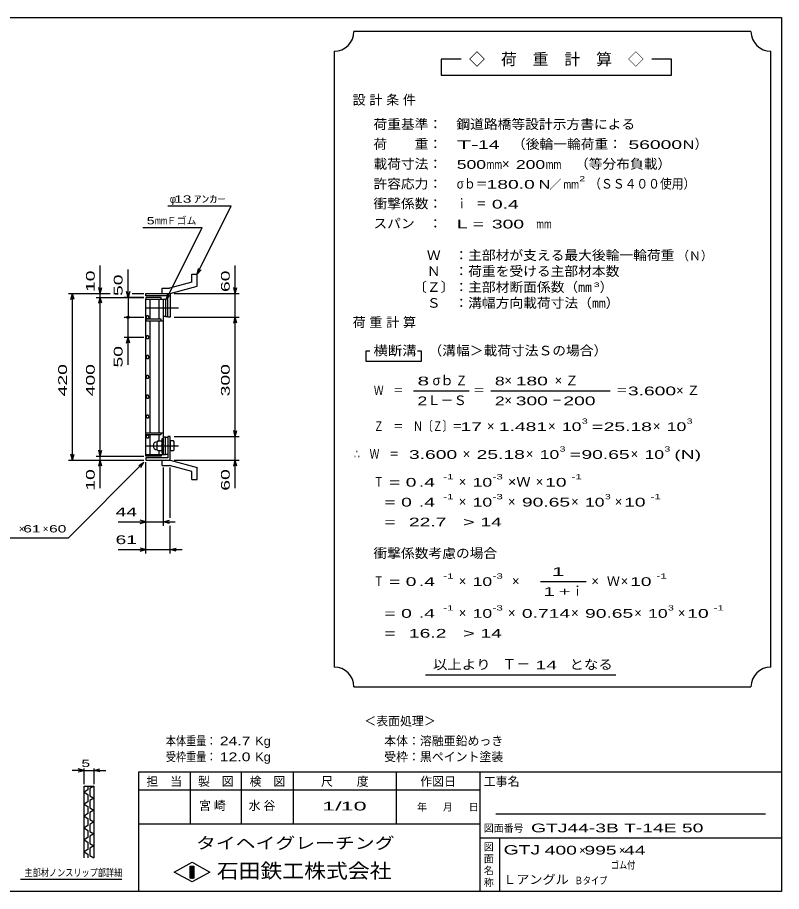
# Model space of a CAD drawing. Units: millimetres, scale not verified. Extents: x -1820 to 1731, y -1282 to 1054.
# Drawn here: x -194 to 1731, y -1146 to 1054 of the extents above; entities that cross this region are included whole.
import ezdxf
from ezdxf.enums import TextEntityAlignment as Align

# ---------------------------------------------------------------- set-up
doc = ezdxf.new("R2010")
doc.units = ezdxf.units.MM
doc.header["$LTSCALE"] = 10
doc.linetypes.add('CHAIN', pattern=[18.5, 12, -1.5, 3.5, -1.5])
for name, color, linetype, lineweight in [('0_2', 150, 'Continuous', 25), ('16', 3, 'Continuous', 25), ('19', 6, 'Continuous', 25), ('22', 4, 'Continuous', 25), ('24', 2, 'Continuous', 25), ('32', 4, 'Continuous', 25)]:
    doc.layers.add(name, color=color, linetype=linetype, lineweight=lineweight)
doc.styles.add('ベクトル', font='')
doc.styles.get('ベクトル').set_extended_font_data('ベクトル')

msp = doc.modelspace()

# ---------------------------------------------------------------- linework, layer by layer
at = {"layer": '0_2'}
for p, q in [((-1729, 1053.5), (1731, 1053.5)), ((1731, 1053.5), (1731, -1146.5)), ((1731, -846.5), (111, -846.5)), ((111, -846.5), (111, -1146.5)), ((241, -846.5), (241, -976.5)), ((371, -976.5), (371, -846.5)), ((501, -846.5), (501, -976.5)), ((761, -976.5), (761, -846.5)), ((971, -846.5), (971, -1146.5)), ((971, -891.5), (111, -891.5)), ((1691, -951.5), (1011, -951.5)), ((111, -976.5), (971, -976.5)), ((971, -1011.5), (1731, -1011.5)), ((1021, -1146.5), (1021, -1011.5)), ((201, -1097.5), (246, -1072.5)), ((246, -1072.5), (291, -1097.5)), ((246, -1122.5), (201, -1097.5)), ((241, -1082.5), (251, -1082.5)), ((241, -1112.5), (241, -1082.5)), ((241, -1082.5), (243, -1082.5)), ((243, -1082.5), (243, -1112.5)), ((245, -1112.5), (245, -1082.5)), ((245, -1082.5), (247, -1082.5)), ((291, -1097.5), (246, -1122.5)), ((247, -1082.5), (247, -1112.5)), ((249, -1112.5), (249, -1082.5)), ((249, -1082.5), (251, -1082.5)), ((251, -1082.5), (251, -1112.5)), ((251, -1082.5), (251, -1112.5)), ((251, -1112.5), (241, -1112.5)), ((243, -1112.5), (245, -1112.5)), ((247, -1112.5), (249, -1112.5)), ((1731, -1146.5), (-1729, -1146.5))]:
    msp.add_line(p, q, dxfattribs=at)
at = {"layer": '16'}
for p, q in [((129.3, -46.5), (129.3, 344.5)), ((129.3, 344.5), (130, 344.5)), ((168, 349), (130, 349)), ((130, 349), (130, 344.5)), ((130, 344.5), (168, 344.5)), ((130, -46.5), (130, 344.5)), ((130, 344.5), (174, 344.5)), ((140.5, 294.5), (140.5, 344.5)), ((163.5, 294.5), (163.5, 344.5)), ((168, 344.5), (168, 349)), ((174, -46.5), (174, 344.5)), ((174, 344.5), (179, 344.5)), ((179, 344.5), (179, 300.5)), ((185, 344.5), (179, 344.5)), ((185, 300.5), (185, 344.5)), ((131.98, 302.45), (130, 298.97)), ((130, 298.97), (132.02, 295.52)), ((130, 294.5), (130, 290)), ((168, 294.5), (130, 294.5)), ((130, 290), (174, 290)), ((135.98, 302.48), (131.98, 302.45)), ((132.02, 295.52), (136.02, 295.55)), ((138, 299), (135.98, 302.48)), ((136.02, 295.55), (138, 299.03)), ((140.5, 8), (140.5, 290)), ((163.5, 8), (163.5, 290)), ((168, 290), (168, 294.5)), ((179, 300.5), (174, 300.5)), ((179, 300.5), (185, 300.5)), ((131.98, 252.45), (130, 248.97)), ((130, 248.97), (132.02, 245.52)), ((135.98, 252.48), (131.98, 252.45)), ((132.02, 245.52), (136.02, 245.55)), ((138, 249), (135.98, 252.48)), ((136.02, 245.55), (138, 249.03)), ((131.98, 202.45), (130, 198.97)), ((130, 198.97), (132.02, 195.52)), ((135.98, 202.48), (131.98, 202.45)), ((138, 199), (135.98, 202.48)), ((136.02, 195.55), (138, 199.03)), ((132.02, 195.52), (136.02, 195.55)), ((131.98, 152.45), (130, 148.97)), ((130, 148.97), (132.02, 145.52)), ((135.98, 152.48), (131.98, 152.45)), ((132.02, 145.52), (136.02, 145.55)), ((138, 149), (135.98, 152.48)), ((136.02, 145.55), (138, 149.03)), ((131.98, 102.45), (130, 98.97)), ((130, 98.97), (132.02, 95.52)), ((135.98, 102.48), (131.98, 102.45)), ((132.02, 95.52), (136.02, 95.55)), ((138, 99), (135.98, 102.48)), ((136.02, 95.55), (138, 99.03)), ((131.98, 52.45), (130, 48.97)), ((130, 48.97), (132.02, 45.52)), ((135.98, 52.48), (131.98, 52.45)), ((132.02, 45.52), (136.02, 45.55)), ((138, 49), (135.98, 52.48)), ((136.02, 45.55), (138, 49.03)), ((130, 3.5), (130, 8)), ((130, 8), (174, 8)), ((130, 3.5), (168, 3.5)), ((131.98, 2.45), (130, -1.03)), ((135.98, 2.48), (131.98, 2.45)), ((138, -1), (135.98, 2.48)), ((140.5, -46.5), (140.5, 3.5)), ((163.5, -11.5), (163.5, 3.5)), ((168, 3.5), (168, 8)), ((130, -1.03), (132.02, -4.48)), ((132.02, -4.48), (136.02, -4.45)), ((136.02, -4.45), (138, -0.97)), ((160, -12.5), (158, -14.5)), ((158, -34.5), (158, -14.5)), ((160, -12.5), (169, -12.5)), ((171, -14.5), (169, -12.5)), ((171, -43), (171, -6)), ((171, -6), (174, -6)), ((179, -2.5), (174, -2.5)), ((174, -43), (174, -6)), ((179, -46.5), (179, -2.5)), ((179, -2.5), (185, -2.5)), ((185, -2.5), (185, -46.5)), ((160, -24.5), (158, -22.5)), ((160, -24.5), (158, -26.5)), ((158, -34.5), (160, -36.5)), ((160, -24.5), (169, -24.5)), ((160, -36.5), (169, -36.5)), ((163.5, -46.5), (163.5, -37.5)), ((169, -24.5), (171, -22.5)), ((171, -26.5), (169, -24.5)), ((169, -36.5), (171, -34.5)), ((171, -43), (174, -43)), ((129.3, -46.5), (130, -46.5)), ((130, -46.5), (168, -46.5)), ((130, -51), (130, -46.5)), ((130, -46.5), (174, -46.5)), ((168, -51), (130, -51)), ((168, -46.5), (168, -51)), ((174, -46.5), (179, -46.5)), ((185, -46.5), (179, -46.5))]:
    msp.add_line(p, q, dxfattribs=at)
at = {"layer": '16', "linetype": 'CHAIN'}
for p, q in [((131, 322.5), (212, 322.5)), ((131, -24.5), (212, -24.5))]:
    msp.add_line(p, q, dxfattribs=at)
at = {"layer": '16'}
msp.add_arc((158, -24.5), 10, 90, 270, dxfattribs=at)
at = {"layer": '19'}
for p, q in [((245.61, 407.12), (258.61, 407.12)), ((245.61, 387.1), (245.61, 407.12)), ((258.61, 377.12), (258.61, 407.12)), ((245.61, 387.1), (189.28, 372.01)), ((191, 359), (258.61, 377.12)), ((130, 353), (130, 359)), ((130, 359), (191, 359)), ((185, 353), (130, 353)), ((170.99, 372.01), (189.28, 372.01)), ((170.99, 359.01), (170.99, 372.01)), ((171, 359), (191, 359)), ((185, 299), (185, 353)), ((191, 359), (191, 299)), ((191, 299), (185, 299)), ((191, -1), (185, -1)), ((185, -1), (185, -55)), ((191, -61), (191, -1)), ((199, -12.5), (191, -12.5)), ((191, -12.5), (191, -36.5)), ((201, -14.5), (199, -12.5)), ((201, -34.5), (201, -14.5)), ((191, -24.5), (199, -24.5)), ((191, -36.5), (199, -36.5)), ((201, -22.5), (199, -24.5)), ((199, -24.5), (201, -26.5)), ((199, -36.5), (201, -34.5)), ((130, -55), (130, -61)), ((185, -55), (130, -55)), ((130, -61), (191, -61)), ((170.99, -74.01), (170.99, -61.01)), ((171, -61), (191, -61)), ((191, -61), (258.61, -79.12)), ((170.99, -74.01), (189.28, -74.01)), ((245.61, -89.1), (189.28, -74.01)), ((258.61, -109.12), (258.61, -79.12)), ((245.61, -109.12), (245.61, -89.1)), ((245.61, -109.12), (258.61, -109.12))]:
    msp.add_line(p, q, dxfattribs=at)
at = {"layer": '22'}
for p, q in [((185, 579), (345, 579)), ((259, 407), (345, 579)), ((122, 524.5), (272, 524.5)), ((182, 344.5), (272, 524.5)), ((15, 359), (15, 429)), ((85, 349), (85, 419)), ((259, 407), (262, 421.6)), ((259, 407), (269, 418)), ((355, 359), (355, 429)), ((15, 359), (11, 374)), ((15, 359), (19, 374)), ((355, 359), (351, 374)), ((355, 359), (359, 374)), ((-65, 359), (40, 359)), ((-59, 344), (-55, 359)), ((-51, 344), (-55, 359)), ((-55, -61), (-55, 359)), ((5, 359), (40, 359)), ((15, 349), (15, 359)), ((85, 349), (81, 364)), ((89, 364), (85, 349)), ((95, 359), (125, 359)), ((95, 359), (125, 359)), ((182, 344.5), (185, 359.1)), ((182, 344.5), (192, 355.5)), ((201, 359), (365, 359)), ((355, 299), (355, 359)), ((5, 349), (125, 349)), ((11, 334), (15, 349)), ((19, 334), (15, 349)), ((15, -51), (15, 349)), ((125, 349), (75, 349)), ((85, 349), (85, 299)), ((75, 299), (125, 299)), ((85, 249), (85, 299)), ((201, 299), (365, 299)), ((351, 284), (355, 299)), ((359, 284), (355, 299)), ((355, -1), (355, 299)), ((75, 249), (125, 249)), ((81, 234), (85, 249)), ((89, 234), (85, 249)), ((85, 179), (85, 249)), ((355, -1), (351, 14)), ((355, -1), (359, 14)), ((201, -1), (365, -1)), ((355, -61), (355, -1)), ((15, -51), (11, -36)), ((15, -51), (19, -36)), ((-65, -61), (125, -61)), ((-65, -256), (125, -66)), ((-55, -61), (-59, -46)), ((-55, -61), (-51, -46)), ((5, -51), (125, -51)), ((5, -61), (125, -61)), ((11, -76), (15, -61)), ((15, -61), (15, -51)), ((19, -76), (15, -61)), ((15, -131), (15, -61)), ((112, -74), (125, -66)), ((117, -79), (125, -66)), ((130, -226), (130, -66)), ((130, -296), (130, -66)), ((201, -61), (365, -61)), ((351, -76), (355, -61)), ((359, -76), (355, -61)), ((355, -131), (355, -61)), ((174, -226), (174, -79)), ((191, -206), (191, -79)), ((60, -216), (130, -216)), ((130, -216), (115, -212)), ((115, -220), (130, -216)), ((130, -216), (174, -216)), ((174, -216), (189, -212)), ((189, -220), (174, -216)), ((174, -216), (204, -216)), ((191, -296), (191, -226)), ((-265, -256), (-65, -256)), ((60, -286), (130, -286)), ((130, -286), (115, -282)), ((115, -290), (130, -286)), ((130, -286), (191, -286)), ((191, -286), (206, -282)), ((206, -290), (191, -286)), ((191, -286), (221, -286))]:
    msp.add_line(p, q, dxfattribs=at)
msp.add_circle((85, 299), 3, dxfattribs=at)
at = {"layer": '24', "color": 4}
for p, q in [((1654, 1018.5), (654, 1018.5)), ((604, 968.5), (604, -581.5)), ((1704, -581.5), (1704, 968.5)), ((924, 948.5), (874, 948.5)), ((874, 948.5), (874, 908.5)), ((1454, 948.5), (1404, 948.5)), ((1454, 908.5), (1454, 948.5)), ((874, 908.5), (1454, 908.5)), ((694, 213.5), (684, 213.5)), ((684, 213.5), (684, 188.5)), ((824, 213.5), (814, 213.5)), ((824, 188.5), (824, 213.5)), ((684, 188.5), (824, 188.5)), ((804, 113.5), (944, 113.5)), ((999, 113.5), (1299, 113.5)), ((1124, -366.5), (1239, -366.5)), ((834, -601.5), (1314, -601.5)), ((654, -631.5), (1654, -631.5))]:
    msp.add_line(p, q, dxfattribs=at)
for centre, start, end in [((604, 1018.5), 270, 0), ((1704, 1018.5), 180, 270), ((604, -631.5), 0, 90), ((1704, -631.5), 90, 180)]:
    msp.add_arc(centre, 50, start, end, dxfattribs=at)
at = {"layer": '32'}
for p, q in [((-26, -841.5), (-56, -841.5)), ((-26, -841.5), (-41, -837.5)), ((-41, -845.5), (-26, -841.5)), ((-26, -876.5), (-26, -836.5)), ((-26, -841.5), (-1, -841.5)), ((-1, -836.5), (-1, -876.5)), ((-1, -841.5), (14, -837.5)), ((14, -845.5), (-1, -841.5)), ((-1, -841.5), (29, -841.5)), ((-26, -881.5), (-1, -881.5)), ((-26, -1061.5), (-26, -881.5)), ((-16, -890.5), (-26, -896.5)), ((-26, -896.5), (-16, -902.5)), ((-16, -881.5), (-16, -890.5)), ((-1, -881.5), (-11, -887.5)), ((-11, -887.5), (-11, -905.5)), ((-1, -881.5), (-1, -1061.5)), ((-16, -920.5), (-26, -926.5)), ((-16, -902.5), (-16, -920.5)), ((-11, -905.5), (-1, -911.5)), ((-1, -911.5), (-11, -917.5)), ((-11, -917.5), (-11, -935.5)), ((-26, -926.5), (-16, -932.5)), ((-16, -932.5), (-16, -950.5)), ((-11, -935.5), (-1, -941.5)), ((-1, -941.5), (-11, -947.5)), ((-16, -950.5), (-26, -956.5)), ((-26, -956.5), (-16, -962.5)), ((-16, -962.5), (-16, -980.5)), ((-11, -947.5), (-11, -965.5)), ((-11, -965.5), (-1, -971.5)), ((-16, -980.5), (-26, -986.5)), ((-26, -986.5), (-16, -992.5)), ((-1, -971.5), (-11, -977.5)), ((-11, -977.5), (-11, -995.5)), ((-16, -1010.5), (-26, -1016.5)), ((-16, -992.5), (-16, -1010.5)), ((-11, -995.5), (-1, -1001.5)), ((-1, -1001.5), (-11, -1007.5)), ((-11, -1007.5), (-11, -1025.5)), ((-26, -1016.5), (-16, -1022.5)), ((-16, -1022.5), (-16, -1040.5)), ((-11, -1025.5), (-1, -1031.5)), ((-1, -1031.5), (-11, -1037.5)), ((-16, -1040.5), (-26, -1046.5)), ((-26, -1046.5), (-16, -1052.5)), ((-16, -1052.5), (-16, -1061.5)), ((-11, -1037.5), (-11, -1055.5)), ((-11, -1055.5), (-1, -1061.5)), ((69, -1116.5), (-186, -1116.5))]:
    msp.add_line(p, q, dxfattribs=at)

# ---------------------------------------------------------------- texts
at = {"layer": '0_2', "style": 'ベクトル'}
for s, height, p in [('担\u3000当', 21.99, (131, -869.5)), ('製\u3000図', 21.99, (261, -869.5)), ('検\u3000図', 21.99, (391, -869.5)), ('尺\u3000\u3000度', 21.99, (571, -869.5)), ('作図日', 21.99, (821, -869.5)), ('工事名', 21.99, (981, -869.5)), ('年', 18.33, (813, -934)), ('月', 18.33, (878, -934)), ('日', 18.33, (943, -934)), ('図面番号', 18.33, (981, -987)), ('図', 18.33, (981, -1034)), ('面', 18.33, (981, -1064)), ('名', 18.33, (981, -1094)), ('称', 18.33, (981, -1124))]:
    msp.add_text(s, height=height, dxfattribs=at).set_placement(p, align=Align.MIDDLE_LEFT)
at = {"layer": '0_2', "color": 222, "style": 'ベクトル'}
for s, height, width, p in [('タイヘイグレーチング', 29.33, 1.25, (256, -1024.5)), ('石田鉄工株式会社', 36.66, 1.1, (308.5, -1094.5))]:
    msp.add_text(s, height=height, dxfattribs=dict(at, width=width)).set_placement(p, align=Align.MIDDLE_LEFT)
at = {"layer": '22', "color": 2, "style": 'ベクトル'}
for s, height, p in [('φ', 18.33, (190, 596.5)), ('Ｆゴム', 18.33, (182, 542)), ('×', 18.33, (-190, -233.5)), ('×', 18.33, (-130, -233.5)), ('＜表面処理＞', 21.99, (680, -717.5)), ('本体：', 21.99, (730, -767.5)), ('溶融亜鉛めっき', 21.99, (820, -767.5)), ('受枠：', 21.99, (730, -807.5)), ('黒ペイント塗装', 21.99, (820, -807.5)), ('×', 21.99, (1221, -1042.5)), ('×', 21.99, (1321, -1042.5))]:
    msp.add_text(s, height=height, dxfattribs=at).set_placement(p, align=Align.MIDDLE_LEFT)
for s, height, width, p in [(' 13 ', 18.33, 1.6, (190, 596.5)), ('ｱﾝｶｰ', 18.33, 1.6, (250, 596.5)), ('5', 18.33, 1.45, (132, 542)), ('mm', 18.33, 0.75, (152, 542)), (' 44 ', 21.99, 1.65, (40, -191)), (' 61 ', 18.33, 1.6, (-190, -233.5)), (' 60 ', 18.33, 1.6, (-125, -233.5)), (' 61 ', 21.99, 1.65, (40, -261)), ('本体重量：', 21.99, 0.85, (180, -767.5)), (' 24.7', 21.99, 1.35, (305, -767.5)), ('Kg', 21.99, 1.1, (405, -767.5)), ('受枠重量：', 21.99, 0.85, (180, -807.5)), (' 12.0', 21.99, 1.35, (305, -807.5)), ('Kg', 21.99, 1.1, (405, -807.5)), ('1/', 21.99, 2, (574, -931.5)), (' 10 ', 21.99, 2, (604, -931.5)), ('GTJ44-3B T-14E 50                    ', 21.99, 1.65, (1100, -986.5)), ('GTJ', 23.46, 1.55, (1031, -1041.5)), (' 400 ', 21.99, 1.65, (1121, -1042.5)), (' 995 ', 21.99, 1.65, (1221, -1042.5)), (' 44 ', 21.99, 1.65, (1321, -1042.5)), ('ゴム付', 18.33, 0.8, (1301, -1080)), ('Ｌアングル', 21.99, 1.1, (1030, -1116.5)), ('Ｂタイプ', 18.33, 0.8, (1210, -1119))]:
    msp.add_text(s, height=height, dxfattribs=dict(at, width=width)).set_placement(p, align=Align.MIDDLE_LEFT)
at = {"layer": '22', "color": 2, "style": 'ベクトル', "width": 1.65}
for s, p in [(' 10 ', (-10, 349)), (' 50 ', (60, 339)), (' 60 ', (330, 349)), (' 50 ', (60, 159)), (' 420 ', (-80, 86.5)), (' 400 ', (-10, 86.5)), (' 300 ', (330, 86.5)), (' 10 ', (-10, -151)), (' 60 ', (330, -151))]:
    msp.add_text(s, height=21.99, rotation=90, dxfattribs=at).set_placement(p, align=Align.MIDDLE_LEFT)
at = {"layer": '22', "color": 2, "char_height": 21.99, "attachment_point": 4, "style": 'ベクトル'}
for s, insert in [('\\T1.25;宮崎\u3000', (263.5, -931.5)), ('\\T1.25;水谷\u3000', (388.5, -931.5))]:
    msp.add_mtext(s, dxfattribs=dict(at, insert=insert))
at = {"layer": '24', "style": 'ベクトル'}
for s, height, p in [('◇\u3000荷\u3000重\u3000計\u3000算\u3000◇', 29.33, (944, 948.5)), ('）', 24.19, (1512, 735)), ('×', 24.19, (1027, 685)), ('／', 21.99, (1146.5, 633.5)), ('（Ｎ）', 21.99, (1468, 453.5)), ('）', 24.19, (1273, 375)), ('σｂ', 24.19, (852, 140)), ('×', 24.19, (1033, 140)), ('Ｌ－Ｓ', 24.19, (839, 90)), ('×', 24.19, (1033, 90)), ('×', 24.19, (989, 25)), ('×', 24.19, (1143, 25)), ('×', 24.19, (1407, 25)), ('×', 24.19, (928, -45)), ('×', 24.19, (1087, -45)), ('×', 24.19, (1351, -45)), ('×', 24.19, (918, -115)), ('×', 24.19, (1112, -115)), ('×', 24.19, (918, -165)), ('×', 24.19, (1042, -165)), ('×', 24.19, (1201, -165)), ('×', 24.19, (1311, -165)), ('×', 24.19, (918, -365)), ('×', 24.19, (1052, -365)), ('×', 24.19, (1252, -365)), ('Ｗ', 24.19, (1291, -365)), ('×', 24.19, (1326, -365)), ('ｉ', 24.19, (1200.5, -390)), ('×', 24.19, (918, -445)), ('×', 24.19, (1042, -445)), ('×', 24.19, (1201, -445)), ('×', 24.19, (1360, -445)), ('×', 24.19, (1470, -445)), ('Ｔ－', 25.66, (1028, -574))]:
    msp.add_text(s, height=height, dxfattribs=at).set_placement(p, align=Align.MIDDLE_LEFT)
for s, height, width, p in [('荷重基準：\u3000', 24.19, 1.05, (703, 785)), ('鋼道路橋等設計示方書による', 24.19, 1.05, (912, 785)), ('荷\u3000\u3000重：\u3000', 24.19, 1.05, (703, 735)), ('（後輪一輪荷重：', 24.19, 1.05, (1052, 735)), ('T-', 21.99, 2, (913, 733.5)), (' 14 ', 21.99, 1.65, (953, 733.5)), (' 56000', 21.99, 1.65, (1332, 733.5)), ('N', 21.99, 1.4, (1482, 733.5)), ('載荷寸法：\u3000', 24.19, 1.05, (703, 685)), ('500', 21.99, 1.5, (913, 683.5)), ('mm', 21.99, 0.8, (988, 683.5)), ('200', 21.99, 1.5, (1062, 683.5)), ('mm', 21.99, 0.8, (1137, 683.5)), ('\u3000（等分布負載）', 24.19, 1.05, (1176, 685)), ('許容応力：\u3000', 24.19, 1.05, (703, 635)), ('σｂ＝', 24.19, 0.9, (913, 635)), ('180.0', 21.99, 1.65, (988, 633.5)), ('N', 21.99, 1.4, (1119, 633.5)), ('mm', 21.99, 0.8, (1181.5, 633.5)), ('2', 13.2, 1.5, (1221.5, 647.5)), ('（ＳＳ４００使用）', 24.19, 0.9, (1246.5, 635)), ('衝撃係数：\u3000', 24.19, 1.05, (703, 585)), ('ｉ\u3000＝', 24.19, 0.75, (913, 585)), (' 0.4', 21.99, 1.65, (988, 583.5)), ('スパン\u3000：\u3000', 24.19, 1.05, (703, 535)), ('L =', 21.99, 1.65, (913, 533.5)), (' 300 ', 21.99, 1.65, (988, 533.5)), ('mm', 21.99, 0.8, (1113, 533.5)), ('\u3000Ｗ\u3000：主部材が支える最大後輪一輪荷重', 24.19, 1.05, (803, 455)), ('\u3000Ｎ\u3000：荷重を受ける主部材本数', 24.19, 1.05, (803, 415)), ('〔Ｚ〕：主部材断面係数（㎜', 24.19, 1.05, (803, 375)), ('3', 11, 1.8, (1258, 381)), ('\u3000Ｓ\u3000：溝幅方向載荷寸法（㎜）', 24.19, 1.05, (803, 335)), ('横断溝', 24.19, 1.1, (703, 215)), ('\u3000（溝幅＞載荷寸法Ｓの場合）', 24.19, 1.05, (807, 215)), ('8', 21.99, 1.8, (814, 138.5)), ('Ｚ', 24.19, 0.9, (910, 140)), ('8', 21.99, 1.5, (1009, 138.5)), (' 180 ', 21.99, 1.65, (1048, 138.5)), ('Ｗ\u3000＝', 24.19, 0.75, (704, 115)), ('＝', 24.19, 0.9, (954, 115)), ('＝', 24.19, 0.9, (1314, 115)), ('3.600', 21.99, 1.65, (1344, 113.5)), ('2', 21.99, 1.5, (814, 88.5)), ('2', 21.99, 1.5, (1009, 88.5)), (' 300 ', 21.99, 1.65, (1048, 88.5)), ('－', 24.19, 0.75, (1153, 90)), (' 200 ', 21.99, 1.65, (1168, 88.5)), ('3', 13.2, 1.5, (1228, 37.5)), ('3', 13.2, 1.5, (1492, 37.5)), ('Ｚ\u3000＝\u3000Ｎ〔Ｚ〕＝', 24.19, 0.75, (704, 25)), (' 17 ', 21.99, 1.65, (909, 23.5)), ('1.481', 21.99, 1.65, (1019, 23.5)), ('10', 21.99, 1.5, (1178, 23.5)), ('=', 21.99, 1.7, (1253, 23.5)), ('25.18', 21.99, 1.65, (1283, 23.5)), ('10', 21.99, 1.5, (1442, 23.5)), ('∴\u3000Ｗ\u3000＝', 24.19, 0.75, (654, -45)), (' 3.600', 21.99, 1.65, (779, -46.5)), ('25.18', 21.99, 1.65, (963, -46.5)), ('10', 21.99, 1.5, (1122, -46.5)), ('3', 13.2, 1.5, (1172, -32.5)), ('=', 21.99, 1.7, (1197, -46.5)), ('90.65', 21.99, 1.65, (1227, -46.5)), ('10', 21.99, 1.5, (1386, -46.5)), ('3', 13.2, 1.5, (1436, -32.5)), ('(N)', 21.99, 1.65, (1461, -46.5)), ('Ｔ', 24.19, 0.75, (704, -115)), (' = 0', 21.99, 1.65, (729, -116.5)), (' .4 ', 21.99, 1.65, (804, -116.5)), ('-1', 13.2, 1.65, (879, -102.5)), ('10', 21.99, 1.5, (953, -116.5)), ('-3', 13.2, 1.65, (1003, -102.5)), ('×Ｗ', 24.19, 1.1, (1042, -115)), (' 10 ', 21.99, 1.65, (1122, -116.5)), ('-1', 13.2, 1.65, (1202, -102.5)), ('-1', 13.2, 1.65, (879, -152.5)), ('-3', 13.2, 1.65, (1003, -152.5)), ('3', 13.2, 1.5, (1286, -152.5)), ('-1', 13.2, 1.65, (1401, -152.5)), ('  = 0', 21.99, 1.65, (704, -166.5)), (' .4 ', 21.99, 1.65, (804, -166.5)), ('10', 21.99, 1.5, (953, -166.5)), ('90.65', 21.99, 1.65, (1077, -166.5)), ('10', 21.99, 1.5, (1236, -166.5)), (' 10 ', 21.99, 1.65, (1321, -166.5)), ('  =', 21.99, 1.65, (704, -216.5)), (' 22.7', 21.99, 1.65, (779, -216.5)), ('>', 21.99, 1.7, (929, -216.5)), (' 14 ', 21.99, 1.65, (959, -216.5)), ('衝撃係数考慮の場合', 24.19, 1.05, (703, -295)), ('-1', 13.2, 1.65, (879, -352.5)), ('-3', 13.2, 1.65, (1003, -352.5)), ('-1', 13.2, 1.65, (1416, -352.5)), ('Ｔ', 24.19, 0.75, (704, -365)), (' = 0', 21.99, 1.65, (729, -366.5)), (' .4 ', 21.99, 1.65, (804, -366.5)), ('10', 21.99, 1.5, (953, -366.5)), (' 10 ', 21.99, 1.65, (1336, -366.5)), ('  = 0', 21.99, 1.65, (704, -446.5)), (' .4 ', 21.99, 1.65, (804, -446.5)), ('-1', 13.2, 1.65, (879, -432.5)), ('10', 21.99, 1.5, (953, -446.5)), ('-3', 13.2, 1.65, (1003, -432.5)), ('0.714', 21.99, 1.65, (1077, -446.5)), ('90.65', 21.99, 1.65, (1236, -446.5)), ('10', 21.99, 1.5, (1395, -446.5)), ('3', 13.2, 1.5, (1445, -432.5)), (' 10 ', 21.99, 1.65, (1480, -446.5)), ('-1', 13.2, 1.65, (1560, -432.5)), ('  =', 21.99, 1.65, (704, -496.5)), (' 16.2', 21.99, 1.65, (779, -496.5)), ('>', 21.99, 1.7, (929, -496.5)), (' 14 ', 21.99, 1.65, (959, -496.5)), ('以上より\u3000', 24.19, 1.1, (853, -575)), (' 14 ', 21.99, 1.65, (1098, -576.5)), ('となる', 24.19, 1.1, (1197, -575))]:
    msp.add_text(s, height=height, dxfattribs=dict(at, width=width)).set_placement(p, align=Align.MIDDLE_LEFT)
at = {"layer": '24', "attachment_point": 4, "style": 'ベクトル'}
for s, insert, char_height in [('\\T1.28;設計条件', (650.5, 845), 24.19), ('\\T1.28;荷重計算', (650.5, 285), 24.19), ('\\T1.42;×Ｚ', (1159.5, 140), 24.19), ('\\T1.42;×Ｚ', (1465.5, 115), 24.19), ('\\T1.25;\\W2;\\~1\\~', (1131.5, -341.5), 21.99), ('\\T1.33;\\W1.75;1+', (1131.5, -391.5), 21.99)]:
    msp.add_mtext(s, dxfattribs=dict(at, insert=insert, char_height=char_height))
at = {"layer": '32', "color": 2, "style": 'ベクトル'}
for s, width, p in [(' 5 ', 1.6, (-43.5, -824)), ('主部材ノンスリップ部詳細', 0.8, (-176, -1099))]:
    msp.add_text(s, height=18.33, dxfattribs=dict(at, width=width)).set_placement(p, align=Align.MIDDLE_LEFT)

doc.saveas('drawing.dxf')
